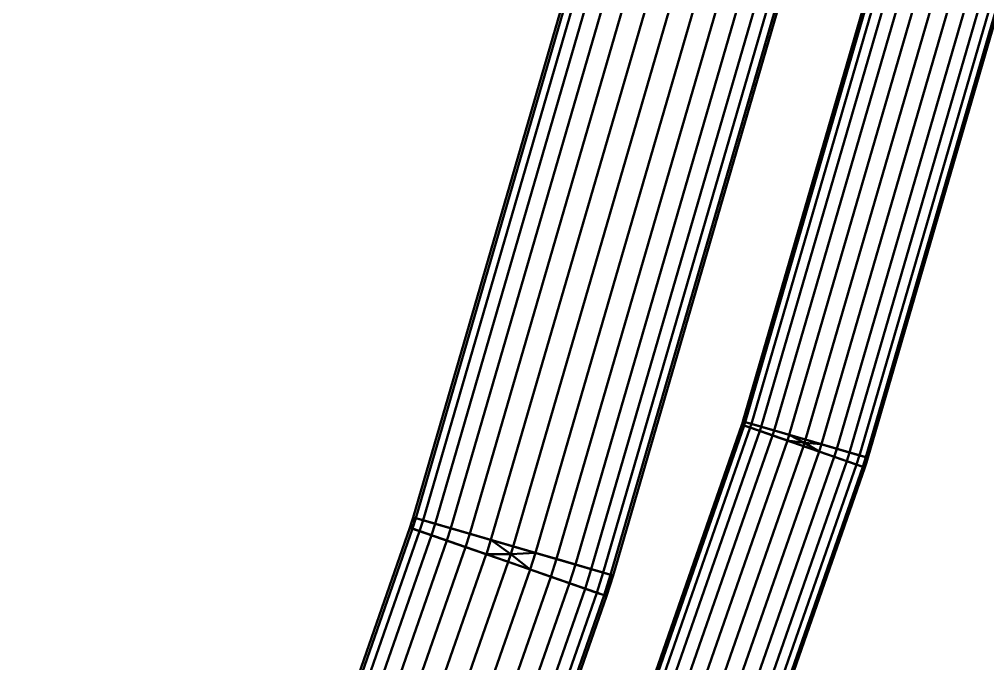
# Model space of a CAD drawing. Header units: inches. Extents: x -1654 to 1344, y -1538 to 36.
# Drawn here: x -907.6 to -833.1, y -695.7 to -646.2 of the extents above; entities that cross this region are included whole.
import ezdxf

# ---------------------------------------------------------------- set-up
doc = ezdxf.new("R2010")
doc.units = ezdxf.units.IN
doc.header["$MEASUREMENT"] = 0
doc.linetypes.add('Center', pattern=[1.25, 0.25, -0.1875, 0.625, -0.1875])
doc.layers.add('M-HVAC-DUCT', color=1, linetype='Center', lineweight=30)
doc.layers.add('M-HVAC-DUCT-SA', color=1, linetype='Continuous', lineweight=50)

# ---------------------------------------------------------------- blocks, each defined once
blk = doc.blocks.new('Round Elbow - 1_5 D-838100-_3D_')
at = {"layer": 'M-HVAC-DUCT', "color": 8, "linetype": 'Continuous', "lineweight": 50}
mesh = blk.add_polyface(dxfattribs=at)
corners = [(0.209, 8.022), (-0.21, 8.005), (-0.628, 8), (-0.628, 7.799, 1.78), (-0.628, 7.208, 3.471), (-0.628, 6.255, 4.988), (-0.628, 4.988, 6.255), (-0.628, 3.471, 7.208), (-0.628, 1.78, 7.799), (-0.628, 0, 8), (0, 0.008, 8), (0.628, 0.033, 8), (0.534, 1.811, 7.799), (0.446, 3.499, 7.208), (0.367, 5.014, 6.255), (0.3, 6.279, 4.988), (0.25, 7.231, 3.471), (0.219, 7.822, 1.78)]
mesh.append_faces([[corners[k] for k in face] for face in [(12, 10, 11)]], dxfattribs={"vtx0": -1, "color": 8})
mesh.append_faces([[corners[k] for k in face] for face in [(10, 12, 8), (1, 3, 17)]], dxfattribs={"vtx0": -1, "vtx1": -1, "vtx2": -1, "color": 8})
mesh.append_faces([[corners[k] for k in face] for face in [(2, 3, 1)]], dxfattribs={"vtx1": -1, "color": 8})
mesh.append_faces([[corners[k] for k in face] for face in [(6, 7, 13, 14), (7, 8, 12, 13), (3, 4, 16, 17), (5, 6, 14, 15), (4, 5, 15, 16)]], dxfattribs={"vtx1": -1, "vtx3": -1, "color": 8})
mesh.append_faces([[corners[k] for k in face] for face in [(8, 9, 10), (17, 0, 1)]], dxfattribs={"vtx2": -1, "color": 8})
mesh = blk.add_polyface(dxfattribs=at)
corners = [(0.628, 0.033, -8), (0, 0.008, -8), (-0.628, 0, -8), (-0.628, 1.78, -7.799), (-0.628, 3.471, -7.208), (-0.628, 4.988, -6.255), (-0.628, 6.255, -4.988), (-0.628, 7.208, -3.471), (-0.628, 7.799, -1.78), (-0.628, 8), (-0.21, 8.005), (0.209, 8.022), (0.219, 7.822, -1.78), (0.25, 7.231, -3.471), (0.3, 6.279, -4.988), (0.367, 5.014, -6.255), (0.446, 3.499, -7.208), (0.534, 1.811, -7.799)]
mesh.append_faces([[corners[k] for k in face] for face in [(3, 1, 2)]], dxfattribs={"vtx0": -1, "color": 8})
mesh.append_faces([[corners[k] for k in face] for face in [(1, 3, 17), (10, 12, 8)]], dxfattribs={"vtx0": -1, "vtx1": -1, "vtx2": -1, "color": 8})
mesh.append_faces([[corners[k] for k in face] for face in [(14, 6, 7, 13), (15, 5, 6, 14), (13, 7, 8, 12), (17, 3, 4, 16), (16, 4, 5, 15)]], dxfattribs={"vtx0": -1, "vtx2": -1, "color": 8})
mesh.append_faces([[corners[k] for k in face] for face in [(11, 12, 10), (0, 1, 17)]], dxfattribs={"vtx1": -1, "color": 8})
mesh.append_faces([[corners[k] for k in face] for face in [(8, 9, 10)]], dxfattribs={"vtx2": -1, "color": 8})
mesh = blk.add_polyface(dxfattribs=at)
corners = [(-0.628, 0, 8), (-0.628, 1.78, 7.799), (-0.628, 3.471, 7.208), (-0.628, 4.988, 6.255), (-0.628, 6.255, 4.988), (-0.628, 7.208, 3.471), (-0.628, 7.799, 1.78), (-0.628, 8), (-0.628, 7.799, -1.78), (-0.628, 7.208, -3.471), (-0.628, 6.255, -4.988), (-0.628, 4.988, -6.255), (-0.628, 3.471, -7.208), (-0.628, 1.78, -7.799), (-0.628, 0, -8), (-0.628, -1.78, -7.799), (-0.628, -3.471, -7.208), (-0.628, -4.988, -6.255), (-0.628, -6.255, -4.988), (-0.628, -7.208, -3.471), (-0.628, -7.799, -1.78), (-0.628, -8), (-0.628, -7.799, 1.78), (-0.628, -7.208, 3.471), (-0.628, -6.255, 4.988), (-0.628, -4.988, 6.255), (-0.628, -3.471, 7.208), (-0.628, -1.78, 7.799)]
mesh.append_faces([[corners[k] for k in face] for face in [(20, 0, 14, 19)]], dxfattribs={"vtx0": -1, "vtx1": -1, "vtx2": -1, "color": 8})
mesh.append_faces([[corners[k] for k in face] for face in [(14, 10, 11)]], dxfattribs={"vtx0": -1, "vtx2": -1, "color": 8})
mesh.append_faces([[corners[k] for k in face] for face in [(14, 8, 9, 10), (7, 2, 3, 4)]], dxfattribs={"vtx0": -1, "vtx3": -1, "color": 8})
mesh.append_faces([[corners[k] for k in face] for face in [(21, 22, 20)]], dxfattribs={"vtx1": -1, "color": 8})
mesh.append_faces([[corners[k] for k in face] for face in [(1, 2, 14, 0), (23, 24, 20, 22), (25, 26, 20, 24)]], dxfattribs={"vtx1": -1, "vtx2": -1, "color": 8})
mesh.append_faces([[corners[k] for k in face] for face in [(7, 8, 14, 2)]], dxfattribs={"vtx1": -1, "vtx2": -1, "vtx3": -1, "color": 8})
mesh.append_faces([[corners[k] for k in face] for face in [(12, 13, 14, 11), (15, 16, 17, 14), (5, 6, 7, 4)]], dxfattribs={"vtx2": -1, "color": 8})
mesh.append_faces([[corners[k] for k in face] for face in [(17, 18, 19, 14), (26, 27, 0, 20)]], dxfattribs={"vtx2": -1, "vtx3": -1, "color": 8})
mesh = blk.add_polyface(dxfattribs=at)
corners = [(0.628, 0.033, 8), (0.721, -1.745, 7.799), (0.809, -3.433, 7.208), (0.889, -4.948, 6.255), (0.955, -6.213, 4.988), (1.005, -7.165, 3.471), (1.036, -7.756, 1.78), (1.046, -7.956), (1.036, -7.756, -1.78), (1.005, -7.165, -3.471), (0.955, -6.213, -4.988), (0.889, -4.948, -6.255), (0.809, -3.433, -7.208), (0.721, -1.745, -7.799), (0.628, 0.033, -8), (0.534, 1.811, -7.799), (0.446, 3.499, -7.208), (0.367, 5.014, -6.255), (0.3, 6.279, -4.988), (0.25, 7.231, -3.471), (0.219, 7.822, -1.78), (0.209, 8.022), (0.219, 7.822, 1.78), (0.25, 7.231, 3.471), (0.3, 6.279, 4.988), (0.367, 5.014, 6.255), (0.446, 3.499, 7.208), (0.534, 1.811, 7.799)]
mesh.append_faces([[corners[k] for k in face] for face in [(7, 4, 5, 6)]], dxfattribs={"vtx0": -1, "color": 8})
mesh.append_faces([[corners[k] for k in face] for face in [(7, 13, 26, 27), (7, 27, 1, 2)]], dxfattribs={"vtx0": -1, "vtx1": -1, "vtx3": -1, "color": 8})
mesh.append_faces([[corners[k] for k in face] for face in [(13, 19, 20, 26)]], dxfattribs={"vtx0": -1, "vtx2": -1, "vtx3": -1, "color": 8})
mesh.append_faces([[corners[k] for k in face] for face in [(20, 22, 23, 24)]], dxfattribs={"vtx0": -1, "vtx3": -1, "color": 8})
mesh.append_faces([[corners[k] for k in face] for face in [(10, 11, 9), (0, 1, 27)]], dxfattribs={"vtx1": -1, "color": 8})
mesh.append_faces([[corners[k] for k in face] for face in [(18, 19, 13, 17), (16, 17, 13), (25, 26, 20, 24), (3, 4, 7, 2)]], dxfattribs={"vtx1": -1, "vtx2": -1, "color": 8})
mesh.append_faces([[corners[k] for k in face] for face in [(20, 21, 22)]], dxfattribs={"vtx2": -1, "color": 8})
mesh.append_faces([[corners[k] for k in face] for face in [(11, 12, 13, 9), (7, 8, 9, 13)]], dxfattribs={"vtx2": -1, "vtx3": -1, "color": 8})
mesh.append_faces([[corners[k] for k in face] for face in [(13, 14, 15, 16)]], dxfattribs={"vtx3": -1, "color": 8})
mesh = blk.add_polyface(dxfattribs=at)
corners = [(1.046, -7.956), (0.209, -7.989), (-0.628, -8), (-0.628, -7.799, -1.78), (-0.628, -7.208, -3.471), (-0.628, -6.255, -4.988), (-0.628, -4.988, -6.255), (-0.628, -3.471, -7.208), (-0.628, -1.78, -7.799), (-0.628, 0, -8), (0, 0.008, -8), (0.628, 0.033, -8), (0.721, -1.745, -7.799), (0.809, -3.433, -7.208), (0.889, -4.948, -6.255), (0.955, -6.213, -4.988), (1.005, -7.165, -3.471), (1.036, -7.756, -1.78)]
mesh.append_faces([[corners[k] for k in face] for face in [(3, 17, 1), (10, 12, 8)]], dxfattribs={"vtx0": -1, "vtx1": -1, "vtx2": -1, "color": 8})
mesh.append_faces([[corners[k] for k in face] for face in [(17, 3, 4, 16), (16, 4, 5, 15)]], dxfattribs={"vtx0": -1, "vtx2": -1, "color": 8})
mesh.append_faces([[corners[k] for k in face] for face in [(2, 3, 1), (0, 1, 17)]], dxfattribs={"vtx1": -1, "color": 8})
mesh.append_faces([[corners[k] for k in face] for face in [(5, 6, 14, 15), (6, 7, 13, 14), (7, 8, 12, 13)]], dxfattribs={"vtx1": -1, "vtx3": -1, "color": 8})
mesh.append_faces([[corners[k] for k in face] for face in [(8, 9, 10), (10, 11, 12)]], dxfattribs={"vtx2": -1, "color": 8})
mesh = blk.add_polyface(dxfattribs=at)
corners = [(0.628, 0.033, 8), (0, 0.008, 8), (-0.628, 0, 8), (-0.628, -1.78, 7.799), (-0.628, -3.471, 7.208), (-0.628, -4.988, 6.255), (-0.628, -6.255, 4.988), (-0.628, -7.208, 3.471), (-0.628, -7.799, 1.78), (-0.628, -8), (0.209, -7.989), (1.046, -7.956), (1.036, -7.756, 1.78), (1.005, -7.165, 3.471), (0.955, -6.213, 4.988), (0.889, -4.948, 6.255), (0.809, -3.433, 7.208), (0.721, -1.745, 7.799)]
mesh.append_faces([[corners[k] for k in face] for face in [(3, 1, 2), (1, 17, 0)]], dxfattribs={"vtx0": -1, "color": 8})
mesh.append_faces([[corners[k] for k in face] for face in [(17, 1, 3), (10, 12, 8)]], dxfattribs={"vtx0": -1, "vtx1": -1, "vtx2": -1, "color": 8})
mesh.append_faces([[corners[k] for k in face] for face in [(15, 5, 6, 14), (17, 3, 4, 16), (16, 4, 5, 15)]], dxfattribs={"vtx0": -1, "vtx2": -1, "color": 8})
mesh.append_faces([[corners[k] for k in face] for face in [(11, 12, 10)]], dxfattribs={"vtx1": -1, "color": 8})
mesh.append_faces([[corners[k] for k in face] for face in [(6, 7, 13, 14), (7, 8, 12, 13)]], dxfattribs={"vtx1": -1, "vtx3": -1, "color": 8})
mesh.append_faces([[corners[k] for k in face] for face in [(8, 9, 10)]], dxfattribs={"vtx2": -1, "color": 8})
blk = doc.blocks.new('Round Elbow - 1 D-911629-_3D_')
at = {"layer": 'M-HVAC-DUCT', "color": 8, "linetype": 'Continuous', "lineweight": 50}
mesh = blk.add_polyface(dxfattribs=at)
corners = [(0, 5.007), (-0.131, 5.002), (-0.262, 5), (-0.262, 4.83, 1.294), (-0.262, 4.33, 2.5), (-0.262, 3.536, 3.536), (-0.262, 2.5, 4.33), (-0.262, 1.294, 4.83), (-0.262, 0, 5), (0, 0.003, 5), (0.262, 0.014, 5), (0.194, 1.306, 4.83), (0.131, 2.51, 4.33), (0.076, 3.544, 3.536), (0.035, 4.338, 2.5), (0.009, 4.837, 1.294)]
mesh.append_faces([[corners[k] for k in face] for face in [(11, 9, 10)]], dxfattribs={"vtx0": -1, "color": 8})
mesh.append_faces([[corners[k] for k in face] for face in [(11, 7, 9), (3, 15, 1)]], dxfattribs={"vtx0": -1, "vtx1": -1, "vtx2": -1, "color": 8})
mesh.append_faces([[corners[k] for k in face] for face in [(12, 6, 7, 11)]], dxfattribs={"vtx0": -1, "vtx2": -1, "color": 8})
mesh.append_faces([[corners[k] for k in face] for face in [(2, 3, 1)]], dxfattribs={"vtx1": -1, "color": 8})
mesh.append_faces([[corners[k] for k in face] for face in [(5, 6, 12, 13), (3, 4, 14, 15), (4, 5, 13, 14)]], dxfattribs={"vtx1": -1, "vtx3": -1, "color": 8})
mesh.append_faces([[corners[k] for k in face] for face in [(7, 8, 9), (15, 0, 1)]], dxfattribs={"vtx2": -1, "color": 8})
mesh = blk.add_polyface(dxfattribs=at)
corners = [(0.262, 0.014, -5), (0, 0.003, -5), (-0.262, 0, -5), (-0.262, 1.294, -4.83), (-0.262, 2.5, -4.33), (-0.262, 3.536, -3.536), (-0.262, 4.33, -2.5), (-0.262, 4.83, -1.294), (-0.262, 5), (-0.131, 5.002), (0, 5.007), (0.009, 4.837, -1.294), (0.035, 4.338, -2.5), (0.076, 3.544, -3.536), (0.131, 2.51, -4.33), (0.194, 1.306, -4.83)]
mesh.append_faces([[corners[k] for k in face] for face in [(1, 15, 0)]], dxfattribs={"vtx0": -1, "color": 8})
mesh.append_faces([[corners[k] for k in face] for face in [(3, 15, 1), (7, 9, 11)]], dxfattribs={"vtx0": -1, "vtx1": -1, "vtx2": -1, "color": 8})
mesh.append_faces([[corners[k] for k in face] for face in [(13, 5, 6, 12), (14, 4, 5, 13), (12, 6, 7, 11)]], dxfattribs={"vtx0": -1, "vtx2": -1, "color": 8})
mesh.append_faces([[corners[k] for k in face] for face in [(2, 3, 1), (10, 11, 9)]], dxfattribs={"vtx1": -1, "color": 8})
mesh.append_faces([[corners[k] for k in face] for face in [(3, 4, 14, 15)]], dxfattribs={"vtx1": -1, "vtx3": -1, "color": 8})
mesh.append_faces([[corners[k] for k in face] for face in [(7, 8, 9)]], dxfattribs={"vtx2": -1, "color": 8})
mesh = blk.add_polyface(dxfattribs=at)
corners = [(-0.262, 0, 5), (-0.262, 1.294, 4.83), (-0.262, 2.5, 4.33), (-0.262, 3.536, 3.536), (-0.262, 4.33, 2.5), (-0.262, 4.83, 1.294), (-0.262, 5), (-0.262, 4.83, -1.294), (-0.262, 4.33, -2.5), (-0.262, 3.536, -3.536), (-0.262, 2.5, -4.33), (-0.262, 1.294, -4.83), (-0.262, 0, -5), (-0.262, -1.294, -4.83), (-0.262, -2.5, -4.33), (-0.262, -3.536, -3.536), (-0.262, -4.33, -2.5), (-0.262, -4.83, -1.294), (-0.262, -5), (-0.262, -4.83, 1.294), (-0.262, -4.33, 2.5), (-0.262, -3.536, 3.536), (-0.262, -2.5, 4.33), (-0.262, -1.294, 4.83)]
mesh.append_faces([[corners[k] for k in face] for face in [(23, 2, 3, 4), (11, 21, 22, 23)]], dxfattribs={"vtx0": -1, "vtx3": -1, "color": 8})
mesh.append_faces([[corners[k] for k in face] for face in [(12, 13, 11), (1, 2, 23, 0), (6, 7, 5)]], dxfattribs={"vtx1": -1, "color": 8})
mesh.append_faces([[corners[k] for k in face] for face in [(10, 11, 5, 9), (8, 9, 5, 7), (14, 15, 18, 13), (20, 21, 11, 19)]], dxfattribs={"vtx1": -1, "vtx2": -1, "color": 8})
mesh.append_faces([[corners[k] for k in face] for face in [(18, 19, 11, 13), (4, 5, 11, 23)]], dxfattribs={"vtx1": -1, "vtx2": -1, "vtx3": -1, "color": 8})
mesh.append_faces([[corners[k] for k in face] for face in [(16, 17, 18, 15)]], dxfattribs={"vtx2": -1, "color": 8})
mesh = blk.add_polyface(dxfattribs=at)
corners = [(0.262, 0.014, 5), (0.329, -1.279, 4.83), (0.392, -2.483, 4.33), (0.447, -3.517, 3.536), (0.488, -4.31, 2.5), (0.514, -4.809, 1.294), (0.523, -4.979), (0.514, -4.809, -1.294), (0.488, -4.31, -2.5), (0.447, -3.517, -3.536), (0.392, -2.483, -4.33), (0.329, -1.279, -4.83), (0.262, 0.014, -5), (0.194, 1.306, -4.83), (0.131, 2.51, -4.33), (0.076, 3.544, -3.536), (0.035, 4.338, -2.5), (0.009, 4.837, -1.294), (0, 5.007), (0.009, 4.837, 1.294), (0.035, 4.338, 2.5), (0.076, 3.544, 3.536), (0.131, 2.51, 4.33), (0.194, 1.306, 4.83)]
mesh.append_faces([[corners[k] for k in face] for face in [(12, 10, 11), (7, 5, 6), (0, 22, 23)]], dxfattribs={"vtx0": -1, "color": 8})
mesh.append_faces([[corners[k] for k in face] for face in [(1, 12, 0)]], dxfattribs={"vtx0": -1, "vtx1": -1, "color": 8})
mesh.append_faces([[corners[k] for k in face] for face in [(12, 5, 9, 10)]], dxfattribs={"vtx0": -1, "vtx1": -1, "vtx3": -1, "color": 8})
mesh.append_faces([[corners[k] for k in face] for face in [(14, 18, 19)]], dxfattribs={"vtx0": -1, "vtx2": -1, "color": 8})
mesh.append_faces([[corners[k] for k in face] for face in [(12, 19, 20, 0)]], dxfattribs={"vtx0": -1, "vtx2": -1, "vtx3": -1, "color": 8})
mesh.append_faces([[corners[k] for k in face] for face in [(19, 12, 13, 14), (12, 3, 4, 5)]], dxfattribs={"vtx0": -1, "vtx3": -1, "color": 8})
mesh.append_faces([[corners[k] for k in face] for face in [(17, 18, 16)]], dxfattribs={"vtx1": -1, "color": 8})
mesh.append_faces([[corners[k] for k in face] for face in [(15, 16, 18, 14), (8, 9, 5, 7), (21, 22, 0, 20), (2, 3, 12, 1)]], dxfattribs={"vtx1": -1, "vtx2": -1, "color": 8})
mesh = blk.add_polyface(dxfattribs=at)
corners = [(0.523, -4.979), (0.131, -4.995), (-0.262, -5), (-0.262, -4.83, -1.294), (-0.262, -4.33, -2.5), (-0.262, -3.536, -3.536), (-0.262, -2.5, -4.33), (-0.262, -1.294, -4.83), (-0.262, 0, -5), (0, 0.003, -5), (0.262, 0.014, -5), (0.329, -1.279, -4.83), (0.392, -2.483, -4.33), (0.447, -3.517, -3.536), (0.488, -4.31, -2.5), (0.514, -4.809, -1.294)]
mesh.append_faces([[corners[k] for k in face] for face in [(1, 15, 0)]], dxfattribs={"vtx0": -1, "color": 8})
mesh.append_faces([[corners[k] for k in face] for face in [(3, 15, 1), (7, 9, 11)]], dxfattribs={"vtx0": -1, "vtx1": -1, "vtx2": -1, "color": 8})
mesh.append_faces([[corners[k] for k in face] for face in [(13, 5, 6, 12), (15, 3, 4, 14)]], dxfattribs={"vtx0": -1, "vtx2": -1, "color": 8})
mesh.append_faces([[corners[k] for k in face] for face in [(2, 3, 1)]], dxfattribs={"vtx1": -1, "color": 8})
mesh.append_faces([[corners[k] for k in face] for face in [(4, 5, 13, 14), (6, 7, 11, 12)]], dxfattribs={"vtx1": -1, "vtx3": -1, "color": 8})
mesh.append_faces([[corners[k] for k in face] for face in [(7, 8, 9), (9, 10, 11)]], dxfattribs={"vtx2": -1, "color": 8})
mesh = blk.add_polyface(dxfattribs=at)
corners = [(0.262, 0.014, 5), (0, 0.003, 5), (-0.262, 0, 5), (-0.262, -1.294, 4.83), (-0.262, -2.5, 4.33), (-0.262, -3.536, 3.536), (-0.262, -4.33, 2.5), (-0.262, -4.83, 1.294), (-0.262, -5), (0.131, -4.995), (0.523, -4.979), (0.514, -4.809, 1.294), (0.488, -4.31, 2.5), (0.447, -3.517, 3.536), (0.392, -2.483, 4.33), (0.329, -1.279, 4.83)]
mesh.append_faces([[corners[k] for k in face] for face in [(1, 15, 0)]], dxfattribs={"vtx0": -1, "color": 8})
mesh.append_faces([[corners[k] for k in face] for face in [(1, 3, 15), (7, 9, 11)]], dxfattribs={"vtx0": -1, "vtx1": -1, "vtx2": -1, "color": 8})
mesh.append_faces([[corners[k] for k in face] for face in [(13, 5, 6, 12), (15, 3, 4, 14)]], dxfattribs={"vtx0": -1, "vtx2": -1, "color": 8})
mesh.append_faces([[corners[k] for k in face] for face in [(10, 11, 9)]], dxfattribs={"vtx1": -1, "color": 8})
mesh.append_faces([[corners[k] for k in face] for face in [(4, 5, 13, 14), (6, 7, 11, 12)]], dxfattribs={"vtx1": -1, "vtx3": -1, "color": 8})
mesh.append_faces([[corners[k] for k in face] for face in [(1, 2, 3), (7, 8, 9)]], dxfattribs={"vtx2": -1, "color": 8})

msp = doc.modelspace()

# ---------------------------------------------------------------- linework, layer by layer
at = {"layer": 'M-HVAC-DUCT', "color": 5}
for p, q in [((-794.849, -498.618, 1326), (-847.141, -678.495, 1326)), ((-794.849, -498.618, 1326), (-847.141, -678.495, 1326)), ((-869.603, -686.706, 1320), (-851.87, -625.707, 1320)), ((-869.603, -686.706, 1320), (-851.87, -625.707, 1320)), ((-872.586, -751.565, 1326), (-847.301, -678.993, 1326)), ((-872.586, -751.565, 1326), (-847.301, -678.993, 1326)), ((-869.986, -687.903, 1320), (-900, -774.046, 1320)), ((-869.986, -687.903, 1320), (-900, -774.046, 1320))]:
    msp.add_line(p, q, dxfattribs=at)
for centre, radius in [((-856.744, -675.703, 1326), 10), ((-892.649, -680.006, 1320), 24)]:
    msp.add_arc(centre, radius, 340.79013, 343.79013, dxfattribs=at)

# ---------------------------------------------------------------- block references
at = {"layer": 'M-HVAC-DUCT-SA', "color": 8}
for name, p, rotation in [('Round Elbow - 1 D-911629-_3D_', (-847.214, -678.746, 1326), 70.79013128408248), ('Round Elbow - 1_5 D-838100-_3D_', (-869.779, -687.309, 1320), 70.79013128408407)]:
    msp.add_blockref(name, p, dxfattribs=dict(at, rotation=rotation))

# ---------------------------------------------------------------- meshes
mesh = msp.add_polyface(dxfattribs=at)
corners = [(-794.849, -498.618, 1331), (-796.091, -498.256, 1330.83), (-797.249, -497.92, 1330.33), (-798.244, -497.631, 1329.536), (-799.007, -497.409, 1328.5), (-799.486, -497.27, 1327.294), (-799.65, -497.222, 1326), (-851.942, -677.099, 1326), (-851.779, -677.146, 1327.294), (-851.299, -677.286, 1328.5), (-850.536, -677.508, 1329.536), (-849.542, -677.797, 1330.33), (-848.384, -678.133, 1330.83), (-847.141, -678.495, 1331)]
mesh.append_faces([[corners[k] for k in face] for face in [(8, 9, 4, 5), (3, 4, 9, 10), (11, 12, 1, 2), (2, 3, 10, 11)]], dxfattribs={"vtx1": -1, "vtx3": -1, "color": 8})
mesh.append_faces([[corners[k] for k in face] for face in [(6, 7, 8, 5)]], dxfattribs={"vtx2": -1, "color": 8})
mesh.append_faces([[corners[k] for k in face] for face in [(12, 13, 0, 1)]], dxfattribs={"vtx3": -1, "color": 8})
mesh = msp.add_polyface(dxfattribs=at)
corners = [(-799.65, -497.222, 1326), (-799.486, -497.27, 1324.706), (-799.007, -497.409, 1323.5), (-798.244, -497.631, 1322.464), (-797.249, -497.92, 1321.67), (-796.091, -498.256, 1321.17), (-794.849, -498.618, 1321), (-847.141, -678.495, 1321), (-848.384, -678.133, 1321.17), (-849.542, -677.797, 1321.67), (-850.536, -677.508, 1322.464), (-851.299, -677.286, 1323.5), (-851.779, -677.146, 1324.706), (-851.942, -677.099, 1326)]
mesh.append_faces([[corners[k] for k in face] for face in [(7, 8, 5, 6)]], dxfattribs={"vtx1": -1, "color": 8})
mesh.append_faces([[corners[k] for k in face] for face in [(8, 9, 4, 5), (3, 4, 9, 10), (11, 12, 1, 2), (2, 3, 10, 11)]], dxfattribs={"vtx1": -1, "vtx3": -1, "color": 8})
mesh.append_faces([[corners[k] for k in face] for face in [(12, 13, 0, 1)]], dxfattribs={"vtx3": -1, "color": 8})
mesh = msp.add_polyface(dxfattribs=at)
corners = [(-790.047, -500.014, 1326), (-790.211, -499.966, 1327.294), (-790.691, -499.827, 1328.5), (-791.454, -499.605, 1329.536), (-792.448, -499.316, 1330.33), (-793.606, -498.979, 1330.83), (-794.849, -498.618, 1331), (-847.141, -678.495, 1331), (-845.899, -678.856, 1330.83), (-844.741, -679.193, 1330.33), (-843.746, -679.482, 1329.536), (-842.983, -679.704, 1328.5), (-842.504, -679.843, 1327.294), (-842.34, -679.891, 1326)]
mesh.append_faces([[corners[k] for k in face] for face in [(7, 8, 5, 6)]], dxfattribs={"vtx1": -1, "color": 8})
mesh.append_faces([[corners[k] for k in face] for face in [(8, 9, 4, 5), (3, 4, 9, 10), (11, 12, 1, 2), (2, 3, 10, 11)]], dxfattribs={"vtx1": -1, "vtx3": -1, "color": 8})
mesh.append_faces([[corners[k] for k in face] for face in [(12, 13, 0, 1)]], dxfattribs={"vtx3": -1, "color": 8})
mesh = msp.add_polyface(dxfattribs=at)
corners = [(-794.849, -498.618, 1321), (-793.606, -498.979, 1321.17), (-792.448, -499.316, 1321.67), (-791.454, -499.605, 1322.464), (-790.691, -499.827, 1323.5), (-790.211, -499.966, 1324.706), (-790.047, -500.014, 1326), (-842.34, -679.891, 1326), (-842.504, -679.843, 1324.706), (-842.983, -679.704, 1323.5), (-843.746, -679.482, 1322.464), (-844.741, -679.193, 1321.67), (-845.899, -678.856, 1321.17), (-847.141, -678.495, 1321)]
mesh.append_faces([[corners[k] for k in face] for face in [(7, 8, 5, 6)]], dxfattribs={"vtx1": -1, "color": 8})
mesh.append_faces([[corners[k] for k in face] for face in [(8, 9, 4, 5), (3, 4, 9, 10), (11, 12, 1, 2), (2, 3, 10, 11)]], dxfattribs={"vtx1": -1, "vtx3": -1, "color": 8})
mesh.append_faces([[corners[k] for k in face] for face in [(12, 13, 0, 1)]], dxfattribs={"vtx3": -1, "color": 8})
mesh = msp.add_polyface(dxfattribs=at)
corners = [(-877.285, -684.472, 1320), (-877.093, -684.528, 1321.78), (-876.525, -684.694, 1323.471), (-875.609, -684.96, 1324.988), (-874.393, -685.313, 1326.255), (-872.937, -685.737, 1327.208), (-871.313, -686.209, 1327.799), (-869.603, -686.706, 1328), (-851.87, -625.707, 1328), (-853.58, -625.21, 1327.799), (-855.203, -624.738, 1327.208), (-856.66, -624.315, 1326.255), (-857.876, -623.961, 1324.988), (-858.792, -623.695, 1323.471), (-859.36, -623.53, 1321.78), (-859.552, -623.474, 1320)]
mesh.append_faces([[corners[k] for k in face] for face in [(8, 9, 6, 7)]], dxfattribs={"vtx1": -1, "color": 8})
mesh.append_faces([[corners[k] for k in face] for face in [(9, 10, 5, 6), (10, 11, 4, 5), (3, 4, 11, 12), (12, 13, 2, 3), (13, 14, 1, 2)]], dxfattribs={"vtx1": -1, "vtx3": -1, "color": 8})
mesh.append_faces([[corners[k] for k in face] for face in [(14, 15, 0, 1)]], dxfattribs={"vtx3": -1, "color": 8})
mesh = msp.add_polyface(dxfattribs=at)
corners = [(-869.603, -686.706, 1312), (-871.313, -686.209, 1312.201), (-872.937, -685.737, 1312.792), (-874.393, -685.313, 1313.745), (-875.609, -684.96, 1315.012), (-876.525, -684.694, 1316.529), (-877.093, -684.528, 1318.22), (-877.285, -684.472, 1320), (-859.552, -623.474, 1320), (-859.36, -623.53, 1318.22), (-858.792, -623.695, 1316.529), (-857.876, -623.961, 1315.012), (-856.66, -624.315, 1313.745), (-855.203, -624.738, 1312.792), (-853.58, -625.21, 1312.201), (-851.87, -625.707, 1312)]
mesh.append_faces([[corners[k] for k in face] for face in [(8, 9, 6, 7)]], dxfattribs={"vtx1": -1, "color": 8})
mesh.append_faces([[corners[k] for k in face] for face in [(9, 10, 5, 6), (10, 11, 4, 5), (3, 4, 11, 12), (12, 13, 2, 3), (13, 14, 1, 2)]], dxfattribs={"vtx1": -1, "vtx3": -1, "color": 8})
mesh.append_faces([[corners[k] for k in face] for face in [(14, 15, 0, 1)]], dxfattribs={"vtx3": -1, "color": 8})
mesh = msp.add_polyface(dxfattribs=at)
corners = [(-869.603, -686.706, 1328), (-867.894, -687.203, 1327.799), (-866.27, -687.675, 1327.208), (-864.814, -688.098, 1326.255), (-863.597, -688.452, 1324.988), (-862.682, -688.718, 1323.471), (-862.114, -688.883, 1321.78), (-861.921, -688.939, 1320), (-844.188, -627.94, 1320), (-844.381, -627.884, 1321.78), (-844.949, -627.719, 1323.471), (-845.864, -627.453, 1324.988), (-847.081, -627.099, 1326.255), (-848.537, -626.676, 1327.208), (-850.161, -626.204, 1327.799), (-851.87, -625.707, 1328)]
mesh.append_faces([[corners[k] for k in face] for face in [(9, 10, 5, 6), (10, 11, 4, 5), (3, 4, 11, 12), (12, 13, 2, 3), (13, 14, 1, 2)]], dxfattribs={"vtx1": -1, "vtx3": -1, "color": 8})
mesh.append_faces([[corners[k] for k in face] for face in [(7, 8, 9, 6)]], dxfattribs={"vtx2": -1, "color": 8})
mesh.append_faces([[corners[k] for k in face] for face in [(14, 15, 0, 1)]], dxfattribs={"vtx3": -1, "color": 8})
mesh = msp.add_polyface(dxfattribs=at)
corners = [(-861.921, -688.939, 1320), (-862.114, -688.883, 1318.22), (-862.682, -688.718, 1316.529), (-863.597, -688.452, 1315.012), (-864.814, -688.098, 1313.745), (-866.27, -687.675, 1312.792), (-867.894, -687.203, 1312.201), (-869.603, -686.706, 1312), (-851.87, -625.707, 1312), (-850.161, -626.204, 1312.201), (-848.537, -626.676, 1312.792), (-847.081, -627.099, 1313.745), (-845.864, -627.453, 1315.012), (-844.949, -627.719, 1316.529), (-844.381, -627.884, 1318.22), (-844.188, -627.94, 1320)]
mesh.append_faces([[corners[k] for k in face] for face in [(8, 9, 6, 7)]], dxfattribs={"vtx1": -1, "color": 8})
mesh.append_faces([[corners[k] for k in face] for face in [(9, 10, 5, 6), (10, 11, 4, 5), (3, 4, 11, 12), (12, 13, 2, 3), (13, 14, 1, 2)]], dxfattribs={"vtx1": -1, "vtx3": -1, "color": 8})
mesh.append_faces([[corners[k] for k in face] for face in [(14, 15, 0, 1)]], dxfattribs={"vtx3": -1, "color": 8})
mesh = msp.add_polyface(dxfattribs=at)
corners = [(-851.942, -677.099, 1326), (-851.779, -677.146, 1324.706), (-851.299, -677.286, 1323.5), (-850.536, -677.508, 1322.464), (-849.542, -677.797, 1321.67), (-848.384, -678.133, 1321.17), (-847.141, -678.495, 1321), (-845.899, -678.856, 1321.17), (-844.741, -679.193, 1321.67), (-843.746, -679.482, 1322.464), (-842.983, -679.704, 1323.5), (-842.504, -679.843, 1324.706), (-842.34, -679.891, 1326), (-842.504, -679.843, 1327.294), (-842.983, -679.704, 1328.5), (-843.746, -679.482, 1329.536), (-844.741, -679.193, 1330.33), (-845.899, -678.856, 1330.83), (-847.141, -678.495, 1331), (-848.384, -678.133, 1330.83), (-849.542, -677.797, 1330.33), (-850.536, -677.508, 1329.536), (-851.299, -677.286, 1328.5), (-851.779, -677.146, 1327.294)]
mesh.append_faces([[corners[k] for k in face] for face in [(2, 14, 22, 23), (14, 2, 10, 11)]], dxfattribs={"vtx0": -1, "vtx1": -1, "vtx3": -1, "color": 8})
mesh.append_faces([[corners[k] for k in face] for face in [(17, 19, 20, 16), (8, 4, 5)]], dxfattribs={"vtx0": -1, "vtx2": -1, "color": 8})
mesh.append_faces([[corners[k] for k in face] for face in [(13, 14, 11, 12)]], dxfattribs={"vtx1": -1, "color": 8})
mesh.append_faces([[corners[k] for k in face] for face in [(17, 18, 19)]], dxfattribs={"vtx2": -1, "color": 8})
mesh.append_faces([[corners[k] for k in face] for face in [(20, 21, 22, 16), (14, 15, 16, 22), (2, 3, 4, 8), (8, 9, 10, 2)]], dxfattribs={"vtx2": -1, "vtx3": -1, "color": 8})
mesh.append_faces([[corners[k] for k in face] for face in [(23, 0, 1, 2), (5, 6, 7, 8)]], dxfattribs={"vtx3": -1, "color": 8})
mesh = msp.add_polyface(dxfattribs=at)
corners = [(-877.308, -749.92, 1326), (-877.147, -749.976, 1327.294), (-876.676, -750.14, 1328.5), (-875.925, -750.401, 1329.536), (-874.947, -750.742, 1330.33), (-873.809, -751.139, 1330.83), (-872.586, -751.565, 1331), (-847.301, -678.993, 1331), (-848.523, -678.568, 1330.83), (-849.661, -678.171, 1330.33), (-850.639, -677.83, 1329.536), (-851.39, -677.569, 1328.5), (-851.861, -677.404, 1327.294), (-852.022, -677.348, 1326)]
mesh.append_faces([[corners[k] for k in face] for face in [(7, 8, 5, 6)]], dxfattribs={"vtx1": -1, "color": 8})
mesh.append_faces([[corners[k] for k in face] for face in [(8, 9, 4, 5), (3, 4, 9, 10), (11, 12, 1, 2), (2, 3, 10, 11)]], dxfattribs={"vtx1": -1, "vtx3": -1, "color": 8})
mesh.append_faces([[corners[k] for k in face] for face in [(12, 13, 0, 1)]], dxfattribs={"vtx3": -1, "color": 8})
mesh = msp.add_polyface(dxfattribs=at)
corners = [(-872.586, -751.565, 1321), (-873.809, -751.139, 1321.17), (-874.947, -750.742, 1321.67), (-875.925, -750.401, 1322.464), (-876.676, -750.14, 1323.5), (-877.147, -749.976, 1324.706), (-877.308, -749.92, 1326), (-852.022, -677.348, 1326), (-851.861, -677.404, 1324.706), (-851.39, -677.569, 1323.5), (-850.639, -677.83, 1322.464), (-849.661, -678.171, 1321.67), (-848.523, -678.568, 1321.17), (-847.301, -678.993, 1321)]
mesh.append_faces([[corners[k] for k in face] for face in [(7, 8, 5, 6)]], dxfattribs={"vtx1": -1, "color": 8})
mesh.append_faces([[corners[k] for k in face] for face in [(8, 9, 4, 5), (3, 4, 9, 10), (11, 12, 1, 2), (2, 3, 10, 11)]], dxfattribs={"vtx1": -1, "vtx3": -1, "color": 8})
mesh.append_faces([[corners[k] for k in face] for face in [(12, 13, 0, 1)]], dxfattribs={"vtx3": -1, "color": 8})
mesh = msp.add_polyface(dxfattribs=at)
corners = [(-842.579, -680.639, 1326), (-842.74, -680.583, 1324.706), (-843.211, -680.418, 1323.5), (-843.962, -680.157, 1322.464), (-844.94, -679.816, 1321.67), (-846.078, -679.419, 1321.17), (-847.301, -678.993, 1321), (-848.523, -678.568, 1321.17), (-849.661, -678.171, 1321.67), (-850.639, -677.83, 1322.464), (-851.39, -677.569, 1323.5), (-851.861, -677.404, 1324.706), (-852.022, -677.348, 1326), (-851.861, -677.404, 1327.294), (-851.39, -677.569, 1328.5), (-850.639, -677.83, 1329.536), (-849.661, -678.171, 1330.33), (-848.523, -678.568, 1330.83), (-847.301, -678.993, 1331), (-846.078, -679.419, 1330.83), (-844.94, -679.816, 1330.33), (-843.962, -680.157, 1329.536), (-843.211, -680.418, 1328.5), (-842.74, -680.583, 1327.294)]
mesh.append_faces([[corners[k] for k in face] for face in [(16, 13, 14, 15), (19, 17, 18), (5, 3, 4)]], dxfattribs={"vtx0": -1, "color": 8})
mesh.append_faces([[corners[k] for k in face] for face in [(16, 21, 9, 13), (3, 9, 21, 0)]], dxfattribs={"vtx0": -1, "vtx1": -1, "vtx2": -1, "vtx3": -1, "color": 8})
mesh.append_faces([[corners[k] for k in face] for face in [(9, 12, 13)]], dxfattribs={"vtx0": -1, "vtx2": -1, "color": 8})
mesh.append_faces([[corners[k] for k in face] for face in [(21, 16, 17, 19)]], dxfattribs={"vtx0": -1, "vtx2": -1, "vtx3": -1, "color": 8})
mesh.append_faces([[corners[k] for k in face] for face in [(23, 0, 21, 22)]], dxfattribs={"vtx1": -1, "color": 8})
mesh.append_faces([[corners[k] for k in face] for face in [(19, 20, 21), (1, 2, 3, 0)]], dxfattribs={"vtx2": -1, "color": 8})
mesh.append_faces([[corners[k] for k in face] for face in [(7, 8, 9, 3), (5, 6, 7, 3)]], dxfattribs={"vtx2": -1, "vtx3": -1, "color": 8})
mesh.append_faces([[corners[k] for k in face] for face in [(9, 10, 11, 12)]], dxfattribs={"vtx3": -1, "color": 8})
mesh = msp.add_polyface(dxfattribs=at)
corners = [(-872.586, -751.565, 1331), (-871.364, -751.99, 1330.83), (-870.226, -752.387, 1330.33), (-869.248, -752.728, 1329.536), (-868.497, -752.989, 1328.5), (-868.026, -753.154, 1327.294), (-867.865, -753.21, 1326), (-842.579, -680.639, 1326), (-842.74, -680.583, 1327.294), (-843.211, -680.418, 1328.5), (-843.962, -680.157, 1329.536), (-844.94, -679.816, 1330.33), (-846.078, -679.419, 1330.83), (-847.301, -678.993, 1331)]
mesh.append_faces([[corners[k] for k in face] for face in [(8, 9, 4, 5), (3, 4, 9, 10), (11, 12, 1, 2), (2, 3, 10, 11)]], dxfattribs={"vtx1": -1, "vtx3": -1, "color": 8})
mesh.append_faces([[corners[k] for k in face] for face in [(6, 7, 8, 5)]], dxfattribs={"vtx2": -1, "color": 8})
mesh.append_faces([[corners[k] for k in face] for face in [(12, 13, 0, 1)]], dxfattribs={"vtx3": -1, "color": 8})
mesh = msp.add_polyface(dxfattribs=at)
corners = [(-867.865, -753.21, 1326), (-868.026, -753.154, 1324.706), (-868.497, -752.989, 1323.5), (-869.248, -752.728, 1322.464), (-870.226, -752.387, 1321.67), (-871.364, -751.99, 1321.17), (-872.586, -751.565, 1321), (-847.301, -678.993, 1321), (-846.078, -679.419, 1321.17), (-844.94, -679.816, 1321.67), (-843.962, -680.157, 1322.464), (-843.211, -680.418, 1323.5), (-842.74, -680.583, 1324.706), (-842.579, -680.639, 1326)]
mesh.append_faces([[corners[k] for k in face] for face in [(7, 8, 5, 6)]], dxfattribs={"vtx1": -1, "color": 8})
mesh.append_faces([[corners[k] for k in face] for face in [(8, 9, 4, 5), (3, 4, 9, 10), (11, 12, 1, 2), (2, 3, 10, 11)]], dxfattribs={"vtx1": -1, "vtx3": -1, "color": 8})
mesh.append_faces([[corners[k] for k in face] for face in [(12, 13, 0, 1)]], dxfattribs={"vtx3": -1, "color": 8})
mesh = msp.add_polyface(dxfattribs=at)
corners = [(-861.921, -688.939, 1320), (-862.114, -688.883, 1321.78), (-862.682, -688.718, 1323.471), (-863.597, -688.452, 1324.988), (-864.814, -688.098, 1326.255), (-866.27, -687.675, 1327.208), (-867.894, -687.203, 1327.799), (-869.603, -686.706, 1328), (-871.313, -686.209, 1327.799), (-872.937, -685.737, 1327.208), (-874.393, -685.313, 1326.255), (-875.609, -684.96, 1324.988), (-876.525, -684.694, 1323.471), (-877.093, -684.528, 1321.78), (-877.285, -684.472, 1320), (-877.093, -684.528, 1318.22), (-876.525, -684.694, 1316.529), (-875.609, -684.96, 1315.012), (-874.393, -685.313, 1313.745), (-872.937, -685.737, 1312.792), (-871.313, -686.209, 1312.201), (-869.603, -686.706, 1312), (-867.894, -687.203, 1312.201), (-866.27, -687.675, 1312.792), (-864.814, -688.098, 1313.745), (-863.597, -688.452, 1315.012), (-862.682, -688.718, 1316.529), (-862.114, -688.883, 1318.22)]
mesh.append_faces([[corners[k] for k in face] for face in [(1, 27, 0)]], dxfattribs={"vtx0": -1, "color": 8})
mesh.append_faces([[corners[k] for k in face] for face in [(22, 15, 20, 21), (8, 13, 6, 7)]], dxfattribs={"vtx0": -1, "vtx1": -1, "color": 8})
mesh.append_faces([[corners[k] for k in face] for face in [(27, 13, 15, 22), (1, 6, 13, 27)]], dxfattribs={"vtx0": -1, "vtx1": -1, "vtx2": -1, "vtx3": -1, "color": 8})
mesh.append_faces([[corners[k] for k in face] for face in [(19, 20, 17, 18), (12, 13, 10, 11)]], dxfattribs={"vtx1": -1, "color": 8})
mesh.append_faces([[corners[k] for k in face] for face in [(13, 14, 15)]], dxfattribs={"vtx2": -1, "color": 8})
mesh.append_faces([[corners[k] for k in face] for face in [(15, 16, 17, 20), (25, 26, 27, 22), (8, 9, 10, 13), (4, 5, 6, 1)]], dxfattribs={"vtx2": -1, "vtx3": -1, "color": 8})
mesh.append_faces([[corners[k] for k in face] for face in [(22, 23, 24, 25), (1, 2, 3, 4)]], dxfattribs={"vtx3": -1, "color": 8})
mesh = msp.add_polyface(dxfattribs=at)
corners = [(-869.986, -687.903, 1328), (-871.667, -687.317, 1327.799), (-873.263, -686.76, 1327.208), (-874.696, -686.261, 1326.255), (-875.892, -685.845, 1324.988), (-876.792, -685.531, 1323.471), (-877.351, -685.336, 1321.78), (-877.54, -685.27, 1320), (-907.555, -771.413, 1320), (-907.366, -771.479, 1321.78), (-906.807, -771.674, 1323.471), (-905.907, -771.988, 1324.988), (-904.711, -772.404, 1326.255), (-903.278, -772.904, 1327.208), (-901.682, -773.46, 1327.799), (-900, -774.046, 1328)]
mesh.append_faces([[corners[k] for k in face] for face in [(9, 10, 5, 6), (10, 11, 4, 5), (3, 4, 11, 12), (12, 13, 2, 3), (13, 14, 1, 2)]], dxfattribs={"vtx1": -1, "vtx3": -1, "color": 8})
mesh.append_faces([[corners[k] for k in face] for face in [(7, 8, 9, 6)]], dxfattribs={"vtx2": -1, "color": 8})
mesh.append_faces([[corners[k] for k in face] for face in [(14, 15, 0, 1)]], dxfattribs={"vtx3": -1, "color": 8})
mesh = msp.add_polyface(dxfattribs=at)
corners = [(-877.54, -685.27, 1320), (-877.351, -685.336, 1318.22), (-876.792, -685.531, 1316.529), (-875.892, -685.845, 1315.012), (-874.696, -686.261, 1313.745), (-873.263, -686.76, 1312.792), (-871.667, -687.317, 1312.201), (-869.986, -687.903, 1312), (-900, -774.046, 1312), (-901.682, -773.46, 1312.201), (-903.278, -772.904, 1312.792), (-904.711, -772.404, 1313.745), (-905.907, -771.988, 1315.012), (-906.807, -771.674, 1316.529), (-907.366, -771.479, 1318.22), (-907.555, -771.413, 1320)]
mesh.append_faces([[corners[k] for k in face] for face in [(8, 9, 6, 7)]], dxfattribs={"vtx1": -1, "color": 8})
mesh.append_faces([[corners[k] for k in face] for face in [(9, 10, 5, 6), (10, 11, 4, 5), (3, 4, 11, 12), (12, 13, 2, 3), (13, 14, 1, 2)]], dxfattribs={"vtx1": -1, "vtx3": -1, "color": 8})
mesh.append_faces([[corners[k] for k in face] for face in [(14, 15, 0, 1)]], dxfattribs={"vtx3": -1, "color": 8})
mesh = msp.add_polyface(dxfattribs=at)
corners = [(-877.54, -685.27, 1320), (-877.351, -685.336, 1321.78), (-876.792, -685.531, 1323.471), (-875.892, -685.845, 1324.988), (-874.696, -686.261, 1326.255), (-873.263, -686.76, 1327.208), (-871.667, -687.317, 1327.799), (-869.986, -687.903, 1328), (-868.305, -688.488, 1327.799), (-866.708, -689.045, 1327.208), (-865.275, -689.544, 1326.255), (-864.079, -689.961, 1324.988), (-863.179, -690.274, 1323.471), (-862.621, -690.469, 1321.78), (-862.431, -690.535, 1320), (-862.621, -690.469, 1318.22), (-863.179, -690.274, 1316.529), (-864.079, -689.961, 1315.012), (-865.275, -689.544, 1313.745), (-866.708, -689.045, 1312.792), (-868.305, -688.488, 1312.201), (-869.986, -687.903, 1312), (-871.667, -687.317, 1312.201), (-873.263, -686.76, 1312.792), (-874.696, -686.261, 1313.745), (-875.892, -685.845, 1315.012), (-876.792, -685.531, 1316.529), (-877.351, -685.336, 1318.22)]
mesh.append_faces([[corners[k] for k in face] for face in [(25, 23, 24)]], dxfattribs={"vtx0": -1, "color": 8})
mesh.append_faces([[corners[k] for k in face] for face in [(8, 1, 6, 7), (15, 1, 13, 14)]], dxfattribs={"vtx0": -1, "vtx1": -1, "color": 8})
mesh.append_faces([[corners[k] for k in face] for face in [(1, 8, 13)]], dxfattribs={"vtx0": -1, "vtx1": -1, "vtx2": -1, "color": 8})
mesh.append_faces([[corners[k] for k in face] for face in [(27, 1, 15, 22)]], dxfattribs={"vtx0": -1, "vtx1": -1, "vtx2": -1, "vtx3": -1, "color": 8})
mesh.append_faces([[corners[k] for k in face] for face in [(27, 22, 23)]], dxfattribs={"vtx0": -1, "vtx2": -1, "color": 8})
mesh.append_faces([[corners[k] for k in face] for face in [(15, 19, 20, 22)]], dxfattribs={"vtx0": -1, "vtx2": -1, "vtx3": -1, "color": 8})
mesh.append_faces([[corners[k] for k in face] for face in [(12, 13, 10, 11)]], dxfattribs={"vtx1": -1, "color": 8})
mesh.append_faces([[corners[k] for k in face] for face in [(27, 0, 1), (20, 21, 22), (15, 16, 17)]], dxfattribs={"vtx2": -1, "color": 8})
mesh.append_faces([[corners[k] for k in face] for face in [(25, 26, 27, 23), (4, 5, 6, 1), (17, 18, 19, 15), (8, 9, 10, 13)]], dxfattribs={"vtx2": -1, "vtx3": -1, "color": 8})
mesh.append_faces([[corners[k] for k in face] for face in [(1, 2, 3, 4)]], dxfattribs={"vtx3": -1, "color": 8})
mesh = msp.add_polyface(dxfattribs=at)
corners = [(-862.431, -690.535, 1320), (-862.621, -690.469, 1321.78), (-863.179, -690.274, 1323.471), (-864.079, -689.961, 1324.988), (-865.275, -689.544, 1326.255), (-866.708, -689.045, 1327.208), (-868.305, -688.488, 1327.799), (-869.986, -687.903, 1328), (-900, -774.046, 1328), (-898.319, -774.631, 1327.799), (-896.723, -775.188, 1327.208), (-895.29, -775.687, 1326.255), (-894.094, -776.104, 1324.988), (-893.194, -776.417, 1323.471), (-892.635, -776.612, 1321.78), (-892.446, -776.678, 1320)]
mesh.append_faces([[corners[k] for k in face] for face in [(8, 9, 6, 7)]], dxfattribs={"vtx1": -1, "color": 8})
mesh.append_faces([[corners[k] for k in face] for face in [(9, 10, 5, 6), (10, 11, 4, 5), (3, 4, 11, 12), (12, 13, 2, 3), (13, 14, 1, 2)]], dxfattribs={"vtx1": -1, "vtx3": -1, "color": 8})
mesh.append_faces([[corners[k] for k in face] for face in [(14, 15, 0, 1)]], dxfattribs={"vtx3": -1, "color": 8})
mesh = msp.add_polyface(dxfattribs=at)
corners = [(-869.986, -687.903, 1312), (-868.305, -688.488, 1312.201), (-866.708, -689.045, 1312.792), (-865.275, -689.544, 1313.745), (-864.079, -689.961, 1315.012), (-863.179, -690.274, 1316.529), (-862.621, -690.469, 1318.22), (-862.431, -690.535, 1320), (-892.446, -776.678, 1320), (-892.635, -776.612, 1318.22), (-893.194, -776.417, 1316.529), (-894.094, -776.104, 1315.012), (-895.29, -775.687, 1313.745), (-896.723, -775.188, 1312.792), (-898.319, -774.631, 1312.201), (-900, -774.046, 1312)]
mesh.append_faces([[corners[k] for k in face] for face in [(8, 9, 6, 7)]], dxfattribs={"vtx1": -1, "color": 8})
mesh.append_faces([[corners[k] for k in face] for face in [(9, 10, 5, 6), (10, 11, 4, 5), (3, 4, 11, 12), (12, 13, 2, 3), (13, 14, 1, 2)]], dxfattribs={"vtx1": -1, "vtx3": -1, "color": 8})
mesh.append_faces([[corners[k] for k in face] for face in [(14, 15, 0, 1)]], dxfattribs={"vtx3": -1, "color": 8})

doc.saveas('drawing.dxf')
